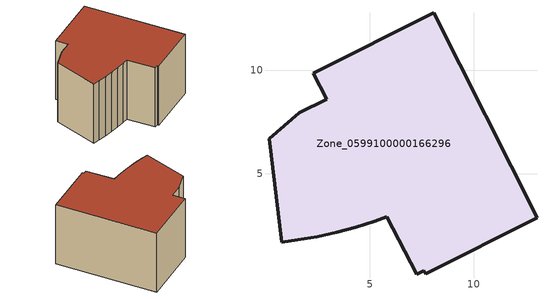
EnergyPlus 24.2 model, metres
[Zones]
Zone_0599100000166296
 floor ground (C_G): 13.05,2.88 7.7,0.19 7.6,0.34 7.25,0.17 5.82,2.95 5.23,2.71 4.32,2.43 3.4,2.19 2.47,1.98 1.53,1.82 0.76,1.71 0.13,6.7 1.6,7.95 2.91,8.61 2.27,9.84 8.07,12.77 z0
 wall outside (C_F): 1.53,1.82 2.47,1.98 3.4,2.19 4.32,2.43 5.23,2.71 5.82,2.95 7.25,0.17 7.6,0.34 7.7,0.19 13.05,2.88 8.07,12.77 2.27,9.84 2.91,8.61 1.6,7.95 0.13,6.7 0.76,1.71 1.53,1.82 z0:7.13
 roof outside (C_R): 7.7,0.19 13.05,2.88 8.07,12.77 2.27,9.84 2.91,8.61 1.6,7.95 0.13,6.7 0.76,1.71 1.53,1.82 2.47,1.98 3.4,2.19 4.32,2.43 5.23,2.71 5.82,2.95 7.25,0.17 7.6,0.34 z7.13
[BUILDING]
Pand.0599100000166296: North Axis=0; Terrain=City; Loads Convergence Tolerance Value=0.04; Temperature Convergence Tolerance Value=0.4; Solar Distribution=FullExterior; Maximum Number of Warmup Days=25; Minimum Number of Warmup Days=1
[Site:Location]
Rotterdam.The.Hague.AP_ZH_NLD Design_Conditions: Latitude=51.96; Longitude=4.45; Time Zone=1; Elevation=-4.5
[SITE:GROUNDTEMPERATURE:BUILDINGSURFACE]
18, 18, 18, 18, 18, 18, 18, 18, 18, 18, 18, 18
[MATERIAL] Thermal Absorptance=0.9; Solar Absorptance=0.7; Visible Absorptance=0.7
Name | Roughness | Thickness | Conductivity | Density | Specific Heat
G.TC.1946-1964 | MediumSmooth | 0.15 | 1 | 540 | 1210
F.TC.1946-1964 | Rough | 0.3 | 0.857143 | 1920 | 840
R.TC.1946-1964 | MediumRough | 0.2 | 0.235294 | 1500 | 1000
[CONSTRUCTION]
C_G: G.TC.1946-1964
C_F: F.TC.1946-1964
C_R: R.TC.1946-1964
[ZONE]
Zone_0599100000166296: Type=1; Multiplier=1; Ceiling Height=Autocalculate; Volume=Autocalculate; Floor Area=autocalculate; Part of Total Floor Area=Yes
[ZONEINFILTRATION:DESIGNFLOWRATE]
Infil_Zone_0599100000166296: Zone or ZoneList or Space or SpaceList=Zone_0599100000166296; Schedule=AlwaysOn; Design Flow Rate Calculation Method=Flow/Area; Flow Rate per Floor Area=0.003; Constant Term Coefficient=1; Temperature Term Coefficient=0; Velocity Term Coefficient=0; Velocity Squared Term Coefficient=0
[HVACTEMPLATE:ZONE:IDEALLOADSAIRSYSTEM]
Zone_0599100000166296: Maximum Heating Supply Air Temperature=50; Minimum Cooling Supply Air Temperature=13; Maximum Heating Supply Air Humidity Ratio=0.0156; Minimum Cooling Supply Air Humidity Ratio=0.0077; Heating Limit=NoLimit; Cooling Limit=NoLimit; Dehumidification Control Type=ConstantSensibleHeatRatio; Cooling Sensible Heat Ratio=0.7; Dehumidification Setpoint=60; Humidification Control Type=None; Humidification Setpoint=30; Outdoor Air Method=None; Outdoor Air Flow Rate per Person=0.00944; Outdoor Air Flow Rate per Zone Floor Area=0; Outdoor Air Flow Rate per Zone=0; Demand Controlled Ventilation Type=None; Outdoor Air Economizer Type=NoEconomizer; Heat Recovery Type=None; Sensible Heat Recovery Effectiveness=0.7; Latent Heat Recovery Effectiveness=0.65
[ZONECONTROL:THERMOSTAT]
ThermostatControl_Zone_0599100000166296: Zone or ZoneList=Zone_0599100000166296; Control Type Schedule=DualSetpointControlType; Control 1=Thermostat_Zone_0599100000166296; Temperature Difference Between Cutout And Setpoint=0
[THERMOSTATSETPOINT:DUALSETPOINT]
Thermostat_Zone_0599100000166296: Heating Setpoint Temperature Schedule=HeatingSetpoint_Zone_0599100000166296; Cooling Setpoint Temperature Schedule=CoolingSetpoint_Zone_0599100000166296
[SCHEDULE:COMPACT]
HeatingSetpoint_Zone_0599100000166296: Through: 12/31, For: AllDays, Until: 24:00, 21
CoolingSetpoint_Zone_0599100000166296: Through: 12/31, For: AllDays, Until: 24:00, 24
DualSetpointControlType: Through: 12/31, For: AllDays, Until: 24:00, 4
AlwaysOn: Through: 12/31, For: AllDays, Until: 24:00, 1
